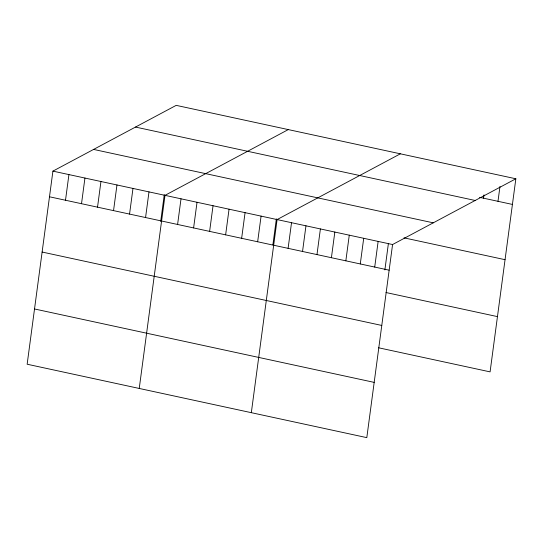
<?xml version="1.0" encoding="UTF-8"?>
<svg xmlns="http://www.w3.org/2000/svg" width="543" height="543" viewBox="0 0 543 543"><rect width="100%" height="100%" fill="white"/><g stroke="black" fill="none" stroke-linecap="round" stroke-linejoin="round"><path stroke-width="0.81" d="M515.85 178.776L176.19 105.362L52.915 171.126L27.15 364.224L366.81 437.638L392.575 244.533L515.85 178.776L490.085 371.874L378.607 347.785M65.506 200.238L68.927 174.581M81.518 203.7L84.939 178.043M97.53 207.161L100.95 181.505M113.541 210.623L116.969 184.966M129.553 214.085L132.981 188.428M145.565 217.546L148.992 191.889M160.701 221.442L164.278 194.652M139.239 388.449L165.004 195.351L288.279 129.587M177.595 224.463L181.016 198.813M193.607 227.924L197.028 202.267M209.618 231.386L213.039 205.729M225.63 234.847L229.051 209.191M241.642 238.309L245.069 212.652M257.654 241.771L261.081 216.114M272.898 244.832L276.367 218.877M251.328 412.673L277.093 219.576L400.367 153.818M288.102 248.348L291.53 222.691M302.539 251.47L305.96 225.813M316.976 254.592L320.397 228.936M331.413 257.708L334.834 232.051M345.843 260.83L349.271 235.173M360.28 263.952L363.708 238.296M374.718 267.068L378.138 241.411M384.878 269.891L388.34 243.936M483.555 198.188L483.996 194.883M497.992 201.31L499.981 186.412M479.544 197.326L512.429 204.433M135.506 127.062L475.173 200.476M93.593 149.42L433.26 222.834M404.006 237.848L505.051 259.69M52.915 171.126L392.575 244.533M49.494 196.783L389.155 270.19M385.985 292.528L497.456 316.617M42.116 252.04L381.783 325.447M34.521 308.967L374.181 382.381"/></g></svg>
